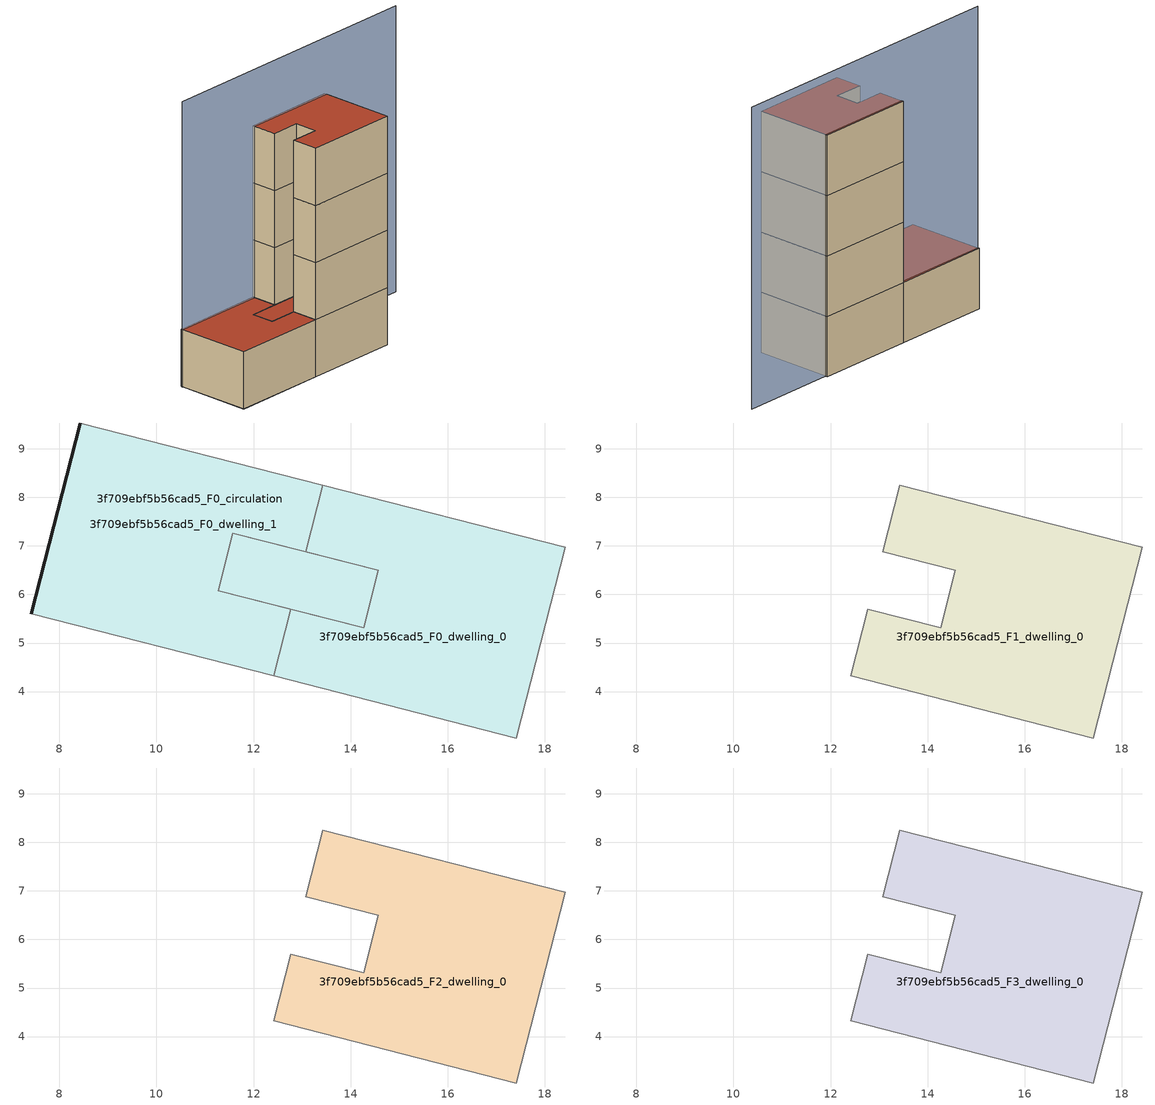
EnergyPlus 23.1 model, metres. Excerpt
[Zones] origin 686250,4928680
3f709ebf5b56cad5_F0_dwelling_0
 floor ground (EU_floor_Construction): 18.42,6.97 17.41,3.04 12.42,4.32 12.77,5.7 14.27,5.31 14.57,6.49 13.07,6.88 13.42,8.25 z0; 14.57,6.49 14.27,5.31 12.77,5.7 11.27,6.08 11.57,7.26 13.07,6.88 z0
 wall adiabatic (EU_wall_Construction): 13.07,6.88 14.57,6.49 14.27,5.31 12.77,5.7 / 12.42,4.32 17.41,3.04 18.42,6.97 13.42,8.25 z0:3
 wall to 3f709ebf5b56cad5_F0_dwelling_1 (EU_wall_Construction): 13.42,8.25 13.07,6.88 / 12.77,5.7 12.42,4.32 z0:3
 roof outside (EU_floor_Construction): 14.27,5.31 14.57,6.49 13.07,6.88 11.57,7.26 11.27,6.08 12.77,5.7 z3
3f709ebf5b56cad5_F0_dwelling_1
 floor ground (EU_floor_Construction): 14.57,6.49 14.27,5.31 12.77,5.7 11.27,6.08 11.57,7.26 12.77,6.95 13.07,6.88 z0; 13.42,8.25 13.07,6.88 12.77,6.95 11.57,7.26 11.27,6.08 12.77,5.7 12.42,4.32 7.42,5.6 8.43,9.53 z0
 wall outside (EU_wall_Construction): 8.43,9.53 7.42,5.6 z0:3
 wall adiabatic (EU_wall_Construction): 7.42,5.6 12.42,4.32 / 12.77,5.7 11.27,6.08 11.57,7.26 13.07,6.88 / 13.42,8.25 8.43,9.53 z0:3
 roof outside (EU_roof_Construction): 12.42,4.32 12.77,5.7 11.27,6.08 11.57,7.26 12.77,6.95 13.07,6.88 13.42,8.25 8.43,9.53 7.42,5.6 z3; 14.27,5.31 14.57,6.49 13.07,6.88 12.77,6.95 11.57,7.26 11.27,6.08 12.77,5.7 z3
3f709ebf5b56cad5_F0_circulation
 floor ground (EU_floor_Construction): 18.42,6.97 17.41,3.04 12.42,4.32 12.77,5.7 14.27,5.31 14.57,6.49 13.07,6.88 13.42,8.25 z0; 14.57,6.49 14.27,5.31 12.77,5.7 11.27,6.08 11.57,7.26 12.77,6.95 13.07,6.88 z0; 13.42,8.25 13.07,6.88 12.08,7.13 11.57,7.26 11.27,6.08 12.77,5.7 12.42,4.32 7.42,5.6 8.43,9.53 z0
 wall adiabatic (EU_wall_Construction): 11.27,6.08 14.27,5.31 14.57,6.49 11.57,7.26 11.27,6.08 z0:3
 roof outside (EU_roof_Construction): 17.41,3.04 18.42,6.97 13.42,8.25 13.07,6.88 14.57,6.49 14.27,5.31 12.77,5.7 12.42,4.32 z3; 14.27,5.31 14.57,6.49 13.07,6.88 12.77,6.95 11.57,7.26 11.27,6.08 12.77,5.7 z3; 12.42,4.32 12.77,5.7 11.27,6.08 11.57,7.26 12.08,7.13 13.07,6.88 13.42,8.25 8.43,9.53 7.42,5.6 z3
3f709ebf5b56cad5_F1_dwelling_0
 floor to 3f709ebf5b56cad5_F0_dwelling_0 (EU_floor_Construction): 18.42,6.97 17.41,3.04 12.42,4.32 12.77,5.7 14.27,5.31 14.57,6.49 13.07,6.88 13.42,8.25 z3
 wall adiabatic (EU_wall_Construction): 18.42,6.97 13.42,8.25 13.07,6.88 14.57,6.49 14.27,5.31 12.77,5.7 12.42,4.32 17.41,3.04 18.42,6.97 z3:6
3f709ebf5b56cad5_F2_dwelling_0
 floor to 3f709ebf5b56cad5_F1_dwelling_0 (EU_floor_Construction): 18.42,6.97 17.41,3.04 12.42,4.32 12.77,5.7 14.27,5.31 14.57,6.49 13.07,6.88 13.42,8.25 z6
 wall adiabatic (EU_wall_Construction): 18.42,6.97 13.42,8.25 13.07,6.88 14.57,6.49 14.27,5.31 12.77,5.7 12.42,4.32 17.41,3.04 18.42,6.97 z6:9
3f709ebf5b56cad5_F3_dwelling_0
 floor to 3f709ebf5b56cad5_F2_dwelling_0 (EU_floor_Construction): 18.42,6.97 17.41,3.04 12.42,4.32 12.77,5.7 14.27,5.31 14.57,6.49 13.07,6.88 13.42,8.25 z9
 wall adiabatic (EU_wall_Construction): 18.42,6.97 13.42,8.25 13.07,6.88 14.57,6.49 14.27,5.31 12.77,5.7 12.42,4.32 17.41,3.04 18.42,6.97 z9:12
 roof outside (EU_roof_Construction): 17.41,3.04 18.42,6.97 13.42,8.25 13.07,6.88 14.57,6.49 14.27,5.31 12.77,5.7 12.42,4.32 z12
shading: 23.21,5.6 8.36,9.43 z0:15
[Building]
EU S2 Campaign: North Axis=0; Terrain=City; Solar Distribution=FullExterior
[Site:Location]
Bologna: Latitude=44.5; Longitude=11.25; Time Zone=1; Elevation=37
[SizingPeriod:WeatherFileDays]
AnnualSizingPeriod: Begin Month=1; Begin Day of Month=1; End Month=12; End Day of Month=31; Day of Week for Start Day=Monday; Use Weather File Daylight Saving Period=No; Use Weather File Rain and Snow Indicators=No
[MATERIAL]
EU_InternalMass_Material: Roughness=MediumRough; Thickness=0.1; Conductivity=1; Density=1800; Specific Heat=900; Thermal Absorptance=0.9; Solar Absorptance=0.7; Visible Absorptance=0.7
[MATERIAL:NOMASS] Roughness=MediumRough; Thermal Absorptance=0.9; Solar Absorptance=0.7; Visible Absorptance=0.7
Name | Thermal Resistance
EU_wall_NoMass | 0.937881
EU_roof_NoMass | 0.548572
EU_floor_NoMass | 0.71348
[CONSTRUCTION]
EU_wall_Construction: EU_wall_NoMass
EU_roof_Construction: EU_roof_NoMass
EU_floor_Construction: EU_floor_NoMass
EU_InternalMass_Construction: EU_InternalMass_Material
[ZONE] Type=1; Multiplier=1; Ceiling Height=autocalculate; Floor Area=autocalculate; Part of Total Floor Area=Yes
Name | Volume
3f709ebf5b56cad5_F0_dwelling_0; 3f709ebf5b56cad5_F0_dwelling_1 | 68.4185
3f709ebf5b56cad5_F1_dwelling_0 | 57.1208
3f709ebf5b56cad5_F2_dwelling_0; 3f709ebf5b56cad5_F3_dwelling_0 | 57.1187
3f709ebf5b56cad5_F0_circulation | 125.537
[INTERNALMASS] Construction=EU_InternalMass_Construction
Name | Zone or ZoneList | Surface Area
3f709ebf5b56cad5_F0_dwelling_0_EU_InternalMass | 3f709ebf5b56cad5_F0_dwelling_0 | 19.0396
3f709ebf5b56cad5_F0_dwelling_1_EU_InternalMass | 3f709ebf5b56cad5_F0_dwelling_1 | 19.0396
3f709ebf5b56cad5_F1_dwelling_0_EU_InternalMass | 3f709ebf5b56cad5_F1_dwelling_0 | 41.8453
3f709ebf5b56cad5_F2_dwelling_0_EU_InternalMass | 3f709ebf5b56cad5_F2_dwelling_0 | 41.8453
3f709ebf5b56cad5_F3_dwelling_0_EU_InternalMass | 3f709ebf5b56cad5_F3_dwelling_0 | 41.8453
[OTHEREQUIPMENT] Fuel Type=Electricity; Design Level Calculation Method=Watts/Area; Power per Zone Floor Area=1; Fraction Latent=0; Fraction Radiant=0; Fraction Lost=0; Carbon Dioxide Generation Rate=0; EndUse Subcategory=EU_Step8_InternalGains
Name | Zone or ZoneList or Space or SpaceList | Schedule
EU_Step8_InternalGain_3f709ebf5b56cad5_F0_dwelling_0_f000 | 3f709ebf5b56cad5_F0_dwelling_0 | EU_Step8_GainSchedule_3f709ebf5b56cad5_F0_dwelling_0_f000
EU_Step8_InternalGain_3f709ebf5b56cad5_F0_dwelling_1_f000 | 3f709ebf5b56cad5_F0_dwelling_1 | EU_Step8_GainSchedule_3f709ebf5b56cad5_F0_dwelling_1_f000
EU_Step8_InternalGain_3f709ebf5b56cad5_F1_dwelling_0_f000 | 3f709ebf5b56cad5_F1_dwelling_0 | EU_Step8_GainSchedule_3f709ebf5b56cad5_F1_dwelling_0_f000
EU_Step8_InternalGain_3f709ebf5b56cad5_F2_dwelling_0_f000 | 3f709ebf5b56cad5_F2_dwelling_0 | EU_Step8_GainSchedule_3f709ebf5b56cad5_F2_dwelling_0_f000
EU_Step8_InternalGain_3f709ebf5b56cad5_F3_dwelling_0_f000 | 3f709ebf5b56cad5_F3_dwelling_0 | EU_Step8_GainSchedule_3f709ebf5b56cad5_F3_dwelling_0_f000
[ZONEINFILTRATION:DESIGNFLOWRATE]
EU_Circulation_Infiltration_3f709ebf5b56cad5_F0_circulation: Zone or ZoneList or Space or SpaceList=3f709ebf5b56cad5_F0_circulation; Schedule=EU_AlwaysOn; Design Flow Rate Calculation Method=Flow/Area; Flow Rate per Floor Area=0.0005; Constant Term Coefficient=1; Temperature Term Coefficient=0; Velocity Term Coefficient=0; Velocity Squared Term Coefficient=0
[ZONEVENTILATION:DESIGNFLOWRATE] Schedule=EU_AlwaysOn; Design Flow Rate Calculation Method=AirChanges/Hour; Air Changes per Hour=0.687892; Ventilation Type=Natural; Fan Pressure Rise=0; Fan Total Efficiency=1; Constant Term Coefficient=1; Temperature Term Coefficient=0; Velocity Term Coefficient=0; Velocity Squared Term Coefficient=0; Minimum Indoor Temperature=-100; Maximum Indoor Temperature=100; Delta Temperature=-100; Minimum Outdoor Temperature=-100; Maximum Outdoor Temperature=100; Maximum Wind Speed=40
Name | Zone or ZoneList or Space or SpaceList
EU_ConstantAir_3f709ebf5b56cad5_F0_dwelling_0 | 3f709ebf5b56cad5_F0_dwelling_0
EU_ConstantAir_3f709ebf5b56cad5_F0_dwelling_1 | 3f709ebf5b56cad5_F0_dwelling_1
EU_ConstantAir_3f709ebf5b56cad5_F1_dwelling_0 | 3f709ebf5b56cad5_F1_dwelling_0
EU_ConstantAir_3f709ebf5b56cad5_F2_dwelling_0 | 3f709ebf5b56cad5_F2_dwelling_0
EU_ConstantAir_3f709ebf5b56cad5_F3_dwelling_0 | 3f709ebf5b56cad5_F3_dwelling_0
[HVACTEMPLATE:THERMOSTAT] Constant Heating Setpoint=20; Constant Cooling Setpoint=50
EU_HeatOnly_3f709ebf5b56cad5_F0_dwelling_0; EU_HeatOnly_3f709ebf5b56cad5_F0_dwelling_1; EU_HeatOnly_3f709ebf5b56cad5_F1_dwelling_0; EU_HeatOnly_3f709ebf5b56cad5_F2_dwelling_0; EU_HeatOnly_3f709ebf5b56cad5_F3_dwelling_0
[HVACTEMPLATE:ZONE:IDEALLOADSAIRSYSTEM] System Availability Schedule=EU_AlwaysOn; Maximum Heating Supply Air Temperature=50; Minimum Cooling Supply Air Temperature=13; Maximum Heating Supply Air Humidity Ratio=0.0156; Minimum Cooling Supply Air Humidity Ratio=0.0077; Heating Limit=NoLimit; Cooling Limit=NoLimit; Heating Availability Schedule=EU_AlwaysOn; Cooling Availability Schedule=EU_CoolingOff; Dehumidification Control Type=ConstantSensibleHeatRatio; Cooling Sensible Heat Ratio=0.7; Dehumidification Setpoint=60; Humidification Control Type=None; Humidification Setpoint=30; Outdoor Air Method=None; Outdoor Air Flow Rate per Person=0.00944; Outdoor Air Flow Rate per Zone Floor Area=0; Outdoor Air Flow Rate per Zone=0; Demand Controlled Ventilation Type=None; Outdoor Air Economizer Type=NoEconomizer; Heat Recovery Type=None; Sensible Heat Recovery Effectiveness=0.7; Latent Heat Recovery Effectiveness=0.65
Name | Template Thermostat
3f709ebf5b56cad5_F0_dwelling_0 | EU_HeatOnly_3f709ebf5b56cad5_F0_dwelling_0
3f709ebf5b56cad5_F0_dwelling_1 | EU_HeatOnly_3f709ebf5b56cad5_F0_dwelling_1
3f709ebf5b56cad5_F1_dwelling_0 | EU_HeatOnly_3f709ebf5b56cad5_F1_dwelling_0
3f709ebf5b56cad5_F2_dwelling_0 | EU_HeatOnly_3f709ebf5b56cad5_F2_dwelling_0
3f709ebf5b56cad5_F3_dwelling_0 | EU_HeatOnly_3f709ebf5b56cad5_F3_dwelling_0
[SIZING:ZONE] Zone Cooling Design Supply Air Temperature Input Method=SupplyAirTemperature; Zone Cooling Design Supply Air Temperature=13; Zone Heating Design Supply Air Temperature Input Method=SupplyAirTemperature; Zone Heating Design Supply Air Temperature=50; Zone Cooling Design Supply Air Humidity Ratio=0.008; Zone Heating Design Supply Air Humidity Ratio=0.008; Cooling Design Air Flow Method=DesignDay; Cooling Design Air Flow Rate=0; Cooling Minimum Air Flow per Zone Floor Area=0.000762; Cooling Minimum Air Flow=0; Cooling Minimum Air Flow Fraction=0.2; Heating Design Air Flow Method=DesignDay; Heating Design Air Flow Rate=0; Heating Maximum Air Flow per Zone Floor Area=0.002032; Heating Maximum Air Flow=0.141576; Heating Maximum Air Flow Fraction=0.3; Account for Dedicated Outdoor Air System=No; Dedicated Outdoor Air System Control Strategy=NeutralSupplyAir; Dedicated Outdoor Air Low Setpoint Temperature for Design=autosize; Dedicated Outdoor Air High Setpoint Temperature for Design=autosize; Zone Load Sizing Method=Sensible Load Only No Latent Load; Zone Latent Cooling Design Supply Air Humidity Ratio Input Method=HumidityRatioDifference; Zone Cooling Design Supply Air Humidity Ratio Difference=0.005; Zone Latent Heating Design Supply Air Humidity Ratio Input Method=HumidityRatioDifference; Zone Humidification Design Supply Air Humidity Ratio Difference=0.005
3f709ebf5b56cad5_F0_dwelling_0; 3f709ebf5b56cad5_F0_dwelling_1; 3f709ebf5b56cad5_F1_dwelling_0; 3f709ebf5b56cad5_F2_dwelling_0; 3f709ebf5b56cad5_F3_dwelling_0
[SCHEDULE:CONSTANT]
Name | Hourly Value
EU_AlwaysOn | 1
EU_CoolingOff | 0
[SCHEDULE:FILE] Column Number=1; Rows to Skip at Top=0; Number of Hours of Data=8760; Column Separator=Comma; Interpolate to Timestep=No; Minutes per Item=60; Adjust Schedule for Daylight Savings=Yes
Name | File
EU_Step8_GainSchedule_3f709ebf5b56cad5_F0_dwelling_0_f000 | ../../schedules/3f709ebf5b56cad5/3f709ebf5b56cad5_F0_dwelling_0_f000_gain.csv
EU_Step8_GainSchedule_3f709ebf5b56cad5_F0_dwelling_1_f000 | ../../schedules/3f709ebf5b56cad5/3f709ebf5b56cad5_F0_dwelling_1_f000_gain.csv
EU_Step8_GainSchedule_3f709ebf5b56cad5_F1_dwelling_0_f000 | ../../schedules/3f709ebf5b56cad5/3f709ebf5b56cad5_F1_dwelling_0_f000_gain.csv
EU_Step8_GainSchedule_3f709ebf5b56cad5_F2_dwelling_0_f000 | ../../schedules/3f709ebf5b56cad5/3f709ebf5b56cad5_F2_dwelling_0_f000_gain.csv
EU_Step8_GainSchedule_3f709ebf5b56cad5_F3_dwelling_0_f000 | ../../schedules/3f709ebf5b56cad5/3f709ebf5b56cad5_F3_dwelling_0_f000_gain.csv
